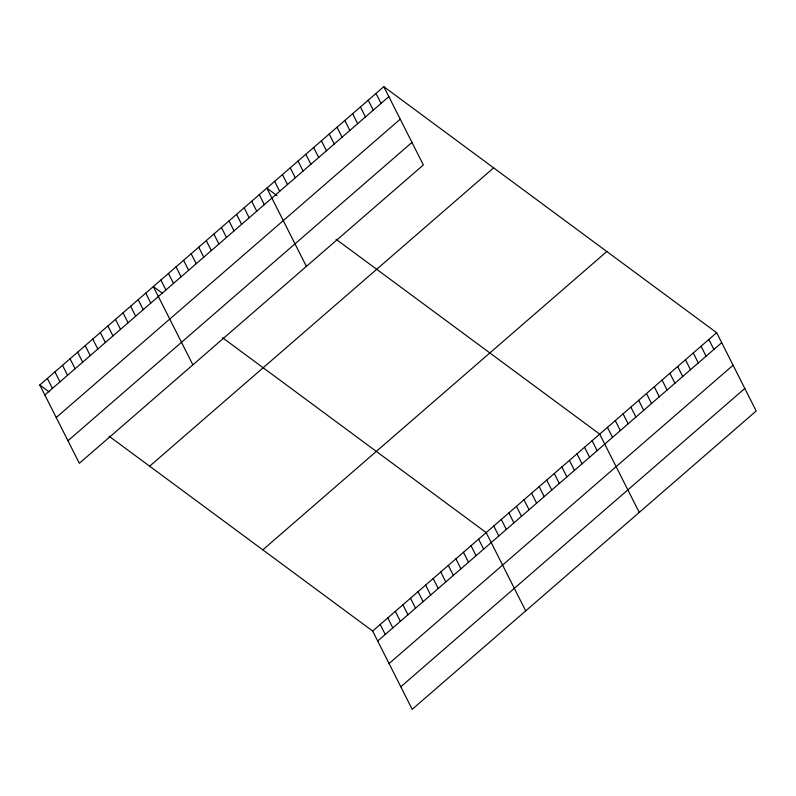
<?xml version="1.0" encoding="UTF-8"?>
<svg xmlns="http://www.w3.org/2000/svg" width="796" height="796" viewBox="0 0 796 796"><rect width="100%" height="100%" fill="white"/><g stroke="black" fill="none" stroke-linecap="round" stroke-linejoin="round"><path stroke-width="1.19" d="M383.811 86.674L423.353 164.961L79.341 463.292L39.8 385.015L383.811 86.674L716.659 332.708L756.2 410.985L412.189 709.326L372.647 631.039L109.022 436.178M44.835 394.985L388.846 96.644M56.227 417.522L400.239 119.191M67.959 440.755L411.97 142.414M149.638 466.197L493.649 167.866M262.809 549.857L606.821 251.516M372.647 631.039L716.659 332.708M377.682 641.019L721.693 342.678M389.065 663.556L733.086 365.225M400.796 686.789L744.817 388.448M276.998 195.617L266.849 188.105L306.39 266.391M336.071 239.278L599.696 434.138L639.238 512.425M162.553 293.386L153.32 286.56L192.871 364.847M222.552 337.733L486.167 532.594L525.708 610.87M39.8 385.015L49.034 391.831M708.858 339.464L713.893 349.444M701.057 346.23L706.102 356.2M693.266 352.996L698.301 362.966M685.465 359.752L690.5 369.732M677.665 366.518L682.709 376.488M669.874 373.284L674.909 383.254M662.073 380.04L667.108 390.02M654.272 386.806L659.317 396.776M646.481 393.562L651.516 403.542M638.681 400.328L643.715 410.298M630.88 407.094L635.924 417.064M623.089 413.85L628.124 423.83M615.288 420.616L620.323 430.586M607.487 427.382L612.532 437.352M592.125 440.705L597.159 450.675M584.553 447.272L589.597 457.242M576.991 453.829L582.025 463.809M569.419 460.396L574.453 470.366M376.01 93.44L381.055 103.41M561.847 466.954L566.891 476.933M368.22 100.197L373.254 110.176M554.285 473.52L559.319 483.49M360.419 106.963L365.454 116.932M546.713 480.087L551.757 490.057M352.618 113.719L357.663 123.698M539.151 486.645L544.185 496.624M344.827 120.485L349.862 130.454M531.579 493.212L536.613 503.181M337.026 127.251L342.061 137.22M524.007 499.779L529.051 509.748M329.226 134.007L334.27 143.986M516.445 506.336L521.48 516.315M321.435 140.773L326.469 150.743M508.873 512.903L513.908 522.872M313.634 147.539L318.669 157.508M501.301 519.47L506.346 529.44M493.739 526.027L498.774 536.007M305.833 154.295L310.878 164.274M298.042 161.061L303.077 171.031M478.595 539.151L483.64 549.131M290.241 167.827L295.276 177.797M471.033 545.718L476.068 555.688M282.441 174.583L287.485 184.563M463.461 552.285L468.506 562.255M274.65 181.349L279.685 191.319M455.899 558.842L460.934 568.822M448.327 565.409L453.362 575.379M259.277 194.672L264.322 204.642M440.755 571.976L445.8 581.946M251.715 201.239L256.75 211.209M433.193 578.533L438.228 588.513M244.143 207.796L249.178 217.776M425.621 585.1L430.656 595.07M236.571 214.363L241.616 224.333M418.049 591.667L423.094 601.637M229.009 220.93L234.044 230.9M410.487 598.224L415.522 608.204M221.437 227.487L226.472 237.467M402.915 604.791L407.96 614.761M213.875 234.054L218.91 244.024M395.353 611.358L400.388 621.328M206.303 240.621L211.338 250.591M387.781 617.915L392.816 627.895M198.731 247.178L203.776 257.158M380.209 624.482L385.254 634.452M191.169 253.745L196.204 263.715M183.597 260.302L188.632 270.282M176.025 266.869L181.07 276.839M168.463 273.436L173.498 283.406M160.891 279.993L165.926 289.973M145.758 293.127L150.792 303.097M138.186 299.684L143.23 309.664M130.624 306.251L135.658 316.221M123.052 312.818L128.086 322.788M115.48 319.375L120.524 329.355M107.918 325.942L112.952 335.912M100.346 332.499L105.38 342.479M92.774 339.066L97.818 349.036M85.212 345.633L90.246 355.603M77.64 352.19L82.675 362.17M70.078 358.757L75.113 368.727M62.506 365.324L67.541 375.294M54.934 371.881L59.979 381.861M47.372 378.448L52.407 388.418"/></g></svg>
